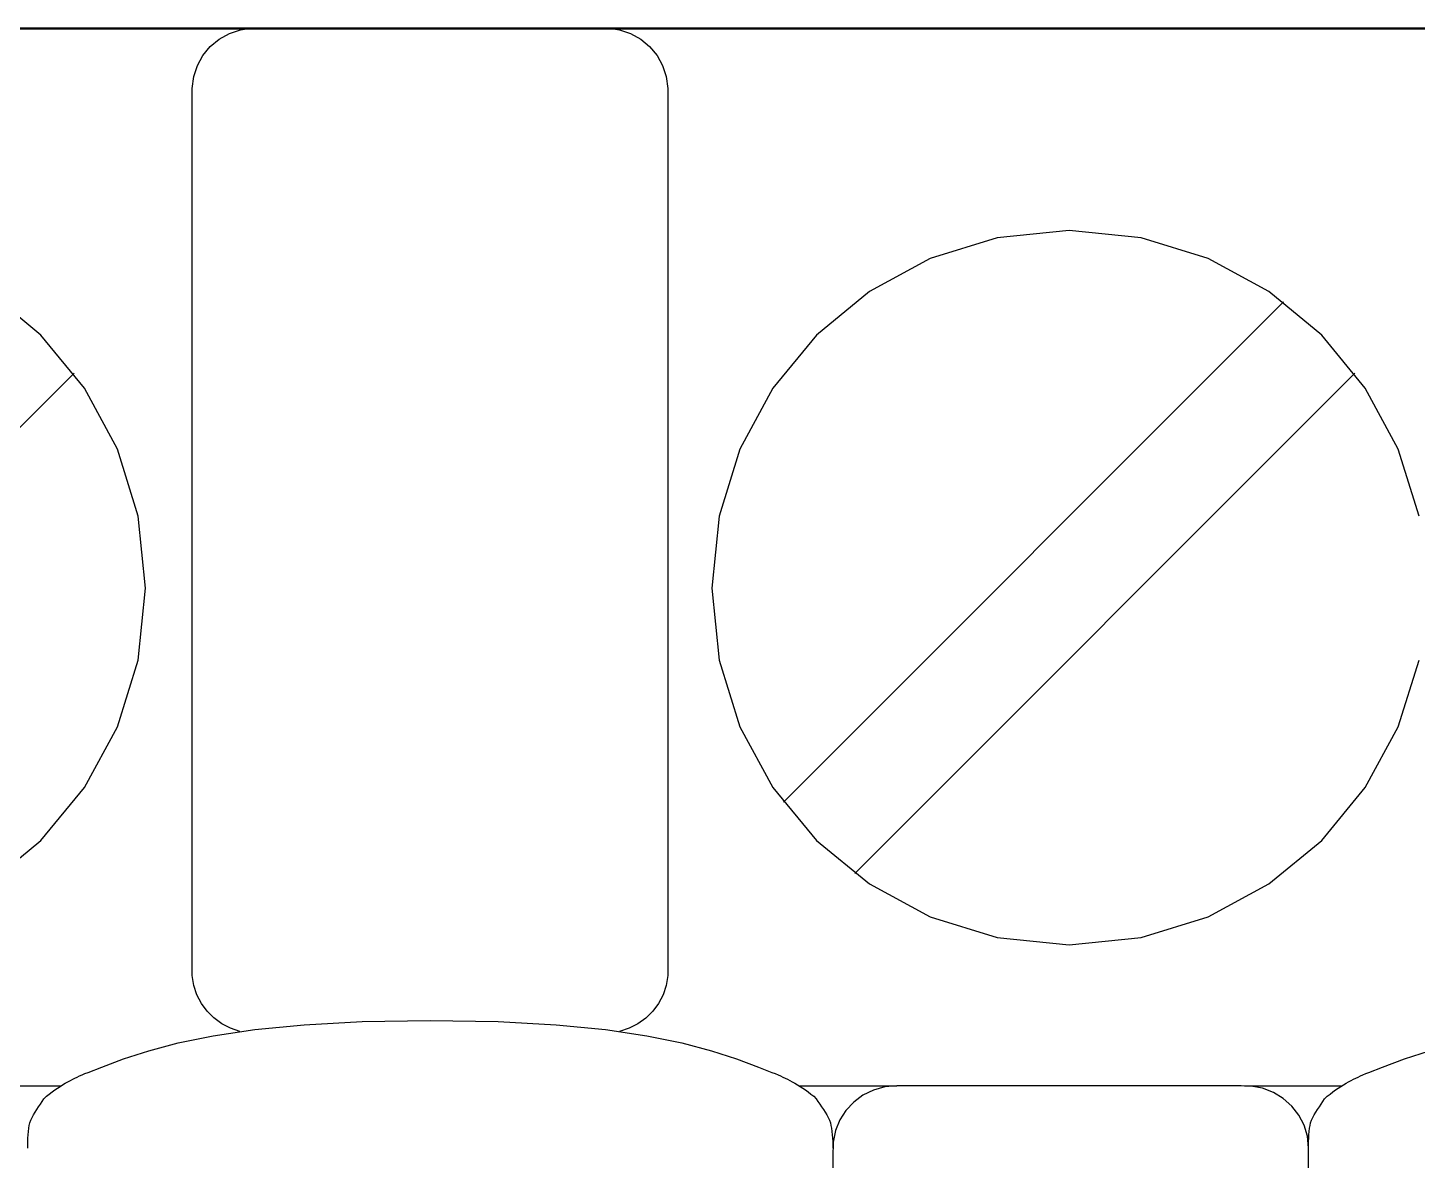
# Model space of a CAD drawing. Extents: x 1 to 47.7, y 0.2 to 35.
# Drawn here: x 35.483 to 36.133, y 9.655 to 10.185 of the extents above; entities that cross this region are included whole.
import ezdxf

# ---------------------------------------------------------------- set-up
doc = ezdxf.new("R2010")
doc.units = 0
doc.header["$MEASUREMENT"] = 0
for name, color, linetype in [('7_1__EMPTY_IO_BOARD_POSITI', 7, 'CONTINUOUS'), ('7_2___8__INDEPENDENT_INPUT', 7, 'CONTINUOUS'), ('7_3___8__OPTOISO_INDEPENDE', 7, 'CONTINUOUS'), ('7_4___24__OPTOISO_INDEPEND', 7, 'CONTINUOUS'), ('7_5___8__INDEPENDENT_INPUT', 7, 'CONTINUOUS'), ('7_6____8__INDEPENDENT_INPU', 7, 'CONTINUOUS'), ('7_7____8__OPTOISO_INDEPEND', 7, 'CONTINUOUS'), ('7_8____8__OPTOISO_INDEPEND', 7, 'CONTINUOUS')]:
    doc.layers.add(name, color=color, linetype=linetype)

msp = doc.modelspace()

# ---------------------------------------------------------------- linework, layer by layer
at = {"layer": '7_1__EMPTY_IO_BOARD_POSITI'}
msp.add_lwpolyline([(34.52898, 10.18502), (34.93662, 10.18502), (35.13685, 10.18502), (35.33304, 10.18502), (35.52398, 10.18502), (35.70844, 10.18502), (35.79786, 10.18502), (35.88519, 10.18502), (35.97029, 10.18502), (36.05301, 10.18502), (36.13318, 10.18502), (36.21066, 10.18502)], dxfattribs=at)
at = {"layer": '7_2___8__INDEPENDENT_INPUT'}
for points in [[(36.19584, 10.18526), (36.08472, 10.18526), (35.96826, 10.18526), (35.8469, 10.18526), (35.72109, 10.18526), (35.59127, 10.18526), (35.45788, 10.18526), (35.32138, 10.18526), (35.1822, 10.18526), (35.0408, 10.18526), (34.7531, 10.18526), (34.46184, 10.18526)], [(35.58194, 9.71544), (35.57751, 9.71694), (35.57342, 9.71906), (35.56973, 9.72174), (35.56652, 9.72494), (35.56384, 9.72858), (35.56175, 9.73261), (35.56032, 9.73698), (35.5596, 9.74161), (35.55953, 9.7491), (35.55953, 9.78134), (35.55953, 9.83543), (35.55953, 9.9031), (35.55953, 9.97609), (35.55953, 10.04612), (35.55953, 10.10493), (35.55953, 10.14426), (35.55954, 10.15701), (35.56024, 10.16257), (35.56196, 10.16776), (35.5646, 10.17247), (35.56804, 10.1766), (35.57219, 10.18006), (35.57695, 10.18275), (35.5822, 10.18455), (35.58786, 10.18539), (35.59284, 10.18543), (35.607, 10.18543), (35.62932, 10.18543), (35.65653, 10.18543), (35.68538, 10.18543), (35.71259, 10.18543), (35.73491, 10.18543), (35.74907, 10.18543), (35.75406, 10.18539), (35.75971, 10.18455), (35.76496, 10.18275), (35.76971, 10.18006), (35.77386, 10.1766), (35.77731, 10.17247), (35.77994, 10.16776), (35.78166, 10.16257), (35.78236, 10.15701), (35.78237, 10.14426), (35.78237, 10.10493), (35.78237, 10.04612), (35.78237, 9.97609), (35.78237, 9.9031), (35.78237, 9.83543), (35.78237, 9.78134), (35.78237, 9.7491), (35.7823, 9.7416), (35.78157, 9.73694), (35.78012, 9.73256), (35.77801, 9.72852), (35.7753, 9.72487), (35.77205, 9.72168), (35.76833, 9.71901), (35.7642, 9.71691), (35.75972, 9.71544)], [(36.13429, 9.95677), (36.12454, 9.98818), (36.10912, 10.01662), (36.08869, 10.04142), (36.06393, 10.06188), (36.03552, 10.07734), (36.00413, 10.08711), (35.97043, 10.09052), (35.93668, 10.08711), (35.90525, 10.07734), (35.8768, 10.06188), (35.85203, 10.04142), (35.83159, 10.01662), (35.81616, 9.98818), (35.8064, 9.95677), (35.803, 9.92306), (35.8064, 9.88938), (35.81616, 9.85801), (35.83159, 9.82963), (35.85203, 9.80491), (35.8768, 9.78451), (35.90525, 9.76911), (35.93668, 9.75938), (35.97043, 9.75599), (36.00413, 9.75938), (36.03552, 9.76911), (36.06393, 9.78451), (36.08869, 9.80491), (36.10912, 9.82963), (36.12454, 9.85801), (36.13429, 9.88938)], [(35.46393, 9.78451), (35.48869, 9.80491), (35.50911, 9.82963), (35.52454, 9.85801), (35.53429, 9.88938), (35.53769, 9.92306), (35.53429, 9.95677), (35.52454, 9.98818), (35.50911, 10.01662), (35.48869, 10.04142), (35.46393, 10.06188)], [(35.83659, 9.82283), (36.07085, 10.0571)], [(35.27, 9.78941), (35.50427, 10.02368)], [(35.87001, 9.78941), (36.10427, 10.02368)], [(35.48253, 9.66077), (35.48253, 9.66227), (35.48256, 9.66384), (35.4826, 9.66544), (35.48269, 9.66704), (35.48281, 9.6686), (35.48298, 9.67009), (35.4832, 9.67146), (35.4835, 9.67268), (35.48392, 9.67383), (35.48451, 9.67507), (35.4852, 9.67633), (35.48596, 9.67759), (35.48677, 9.67886), (35.4876, 9.68013), (35.48844, 9.6814), (35.48927, 9.68266), (35.49007, 9.68391), (35.49129, 9.68506), (35.4926, 9.68613), (35.49388, 9.68712), (35.49514, 9.68805), (35.49639, 9.68892), (35.49762, 9.68973), (35.49885, 9.69048), (35.50008, 9.69119), (35.50132, 9.69186), (35.50248, 9.69247), (35.50358, 9.69303), (35.50463, 9.69356), (35.5057, 9.69407), (35.50681, 9.69458), (35.508, 9.69511), (35.50933, 9.69567), (35.51083, 9.69629), (35.51715, 9.69877), (35.52743, 9.70258), (35.53922, 9.7064), (35.55304, 9.71006), (35.56941, 9.71342), (35.58887, 9.7163), (35.61194, 9.71856), (35.63914, 9.72004), (35.67101, 9.72056), (35.70286, 9.72004), (35.73006, 9.71856), (35.75313, 9.7163), (35.77259, 9.71342), (35.78896, 9.71006), (35.80278, 9.7064), (35.81457, 9.70258), (35.82485, 9.69877), (35.83117, 9.69629), (35.83266, 9.69567), (35.83399, 9.69511), (35.83519, 9.69458), (35.8363, 9.69407), (35.83736, 9.69356), (35.83842, 9.69303), (35.83951, 9.69247), (35.84068, 9.69186), (35.84192, 9.69119), (35.84315, 9.69048), (35.84438, 9.68973), (35.84561, 9.68892), (35.84685, 9.68805), (35.84811, 9.68712), (35.84939, 9.68613), (35.8507, 9.68506), (35.85193, 9.68391), (35.85272, 9.68266), (35.85355, 9.6814), (35.85439, 9.68013), (35.85523, 9.67886), (35.85604, 9.67759), (35.8568, 9.67633), (35.85748, 9.67507), (35.85808, 9.67383), (35.8585, 9.67268), (35.85881, 9.67146), (35.85907, 9.67009), (35.85927, 9.6686), (35.85943, 9.66704), (35.85955, 9.66544), (35.85963, 9.66384), (35.85967, 9.66227), (35.85968, 9.66077)], [(36.08253, 9.66077), (36.08254, 9.66227), (36.08256, 9.66384), (36.08261, 9.66544), (36.08269, 9.66704), (36.08281, 9.6686), (36.08298, 9.67009), (36.08321, 9.67146), (36.0835, 9.67268), (36.08392, 9.67383), (36.08452, 9.67507), (36.0852, 9.67633), (36.08596, 9.67759), (36.08677, 9.67886), (36.0876, 9.68013), (36.08845, 9.6814), (36.08928, 9.68266), (36.09007, 9.68391), (36.0913, 9.68506), (36.09261, 9.68613), (36.09389, 9.68712), (36.09515, 9.68805), (36.09639, 9.68892), (36.09762, 9.68973), (36.09885, 9.69048), (36.10008, 9.69119), (36.10132, 9.69186), (36.10249, 9.69247), (36.10358, 9.69303), (36.10464, 9.69356), (36.1057, 9.69407), (36.10681, 9.69458), (36.10801, 9.69511), (36.10933, 9.69567), (36.11083, 9.69629), (36.11715, 9.69877), (36.12743, 9.70258), (36.13922, 9.7064)], [(35.45254, 9.69002), (35.49809, 9.69002)], [(35.84414, 9.69002), (35.88969, 9.69002)], [(36.08253, 9.64507), (36.08253, 9.66077), (36.08199, 9.66634), (36.08043, 9.67154), (36.07796, 9.6763), (36.07468, 9.6805), (36.07069, 9.68406), (36.06608, 9.68688), (36.06096, 9.68885), (36.05543, 9.68988), (36.05092, 9.69002), (36.03912, 9.69002), (36.01856, 9.69002), (35.99244, 9.69002), (35.96394, 9.69002), (35.93623, 9.69002), (35.91249, 9.69002), (35.89592, 9.69002), (35.88969, 9.69002), (35.88399, 9.68949), (35.87865, 9.68798), (35.87377, 9.68557), (35.86945, 9.68237), (35.8658, 9.67848), (35.86291, 9.67398), (35.86088, 9.66899), (35.85982, 9.66359), (35.85968, 9.65668), (35.85968, 9.62695)], [(36.05254, 9.69002), (36.09809, 9.69002)]]:
    msp.add_lwpolyline(points, dxfattribs=at)
at = {"layer": '7_3___8__OPTOISO_INDEPENDE'}
for points in [[(36.19584, 10.18526), (36.08472, 10.18526), (35.96826, 10.18526), (35.8469, 10.18526), (35.72109, 10.18526), (35.59127, 10.18526), (35.45788, 10.18526), (35.32138, 10.18526), (35.1822, 10.18526), (35.0408, 10.18526), (34.7531, 10.18526), (34.46184, 10.18526)], [(35.58194, 9.71544), (35.57751, 9.71694), (35.57342, 9.71906), (35.56973, 9.72174), (35.56652, 9.72494), (35.56384, 9.72858), (35.56175, 9.73261), (35.56032, 9.73698), (35.5596, 9.74161), (35.55953, 9.7491), (35.55953, 9.78134), (35.55953, 9.83543), (35.55953, 9.9031), (35.55953, 9.97609), (35.55953, 10.04612), (35.55953, 10.10493), (35.55953, 10.14426), (35.55954, 10.15701), (35.56024, 10.16257), (35.56196, 10.16776), (35.5646, 10.17247), (35.56804, 10.1766), (35.57219, 10.18006), (35.57695, 10.18275), (35.5822, 10.18455), (35.58786, 10.18539), (35.59284, 10.18543), (35.607, 10.18543), (35.62932, 10.18543), (35.65653, 10.18543), (35.68538, 10.18543), (35.71259, 10.18543), (35.73491, 10.18543), (35.74907, 10.18543), (35.75406, 10.18539), (35.75971, 10.18455), (35.76496, 10.18275), (35.76971, 10.18006), (35.77386, 10.1766), (35.77731, 10.17247), (35.77994, 10.16776), (35.78166, 10.16257), (35.78236, 10.15701), (35.78237, 10.14426), (35.78237, 10.10493), (35.78237, 10.04612), (35.78237, 9.97609), (35.78237, 9.9031), (35.78237, 9.83543), (35.78237, 9.78134), (35.78237, 9.7491), (35.7823, 9.7416), (35.78157, 9.73694), (35.78012, 9.73256), (35.77801, 9.72852), (35.7753, 9.72487), (35.77205, 9.72168), (35.76833, 9.71901), (35.7642, 9.71691), (35.75972, 9.71544)], [(36.13429, 9.95677), (36.12454, 9.98818), (36.10912, 10.01662), (36.08869, 10.04142), (36.06393, 10.06188), (36.03552, 10.07734), (36.00413, 10.08711), (35.97043, 10.09052), (35.93668, 10.08711), (35.90525, 10.07734), (35.8768, 10.06188), (35.85203, 10.04142), (35.83159, 10.01662), (35.81616, 9.98818), (35.8064, 9.95677), (35.803, 9.92306), (35.8064, 9.88938), (35.81616, 9.85801), (35.83159, 9.82963), (35.85203, 9.80491), (35.8768, 9.78451), (35.90525, 9.76911), (35.93668, 9.75938), (35.97043, 9.75599), (36.00413, 9.75938), (36.03552, 9.76911), (36.06393, 9.78451), (36.08869, 9.80491), (36.10912, 9.82963), (36.12454, 9.85801), (36.13429, 9.88938)], [(35.46393, 9.78451), (35.48869, 9.80491), (35.50911, 9.82963), (35.52454, 9.85801), (35.53429, 9.88938), (35.53769, 9.92306), (35.53429, 9.95677), (35.52454, 9.98818), (35.50911, 10.01662), (35.48869, 10.04142), (35.46393, 10.06188)], [(35.83659, 9.82283), (36.07085, 10.0571)], [(35.27, 9.78941), (35.50427, 10.02368)], [(35.87001, 9.78941), (36.10427, 10.02368)], [(35.48253, 9.66077), (35.48253, 9.66227), (35.48256, 9.66384), (35.4826, 9.66544), (35.48269, 9.66704), (35.48281, 9.6686), (35.48298, 9.67009), (35.4832, 9.67146), (35.4835, 9.67268), (35.48392, 9.67383), (35.48451, 9.67507), (35.4852, 9.67633), (35.48596, 9.67759), (35.48677, 9.67886), (35.4876, 9.68013), (35.48844, 9.6814), (35.48927, 9.68266), (35.49007, 9.68391), (35.49129, 9.68506), (35.4926, 9.68613), (35.49388, 9.68712), (35.49514, 9.68805), (35.49639, 9.68892), (35.49762, 9.68973), (35.49885, 9.69048), (35.50008, 9.69119), (35.50132, 9.69186), (35.50248, 9.69247), (35.50358, 9.69303), (35.50463, 9.69356), (35.5057, 9.69407), (35.50681, 9.69458), (35.508, 9.69511), (35.50933, 9.69567), (35.51083, 9.69629), (35.51715, 9.69877), (35.52743, 9.70258), (35.53922, 9.7064), (35.55304, 9.71006), (35.56941, 9.71342), (35.58887, 9.7163), (35.61194, 9.71856), (35.63914, 9.72004), (35.67101, 9.72056), (35.70286, 9.72004), (35.73006, 9.71856), (35.75313, 9.7163), (35.77259, 9.71342), (35.78896, 9.71006), (35.80278, 9.7064), (35.81457, 9.70258), (35.82485, 9.69877), (35.83117, 9.69629), (35.83266, 9.69567), (35.83399, 9.69511), (35.83519, 9.69458), (35.8363, 9.69407), (35.83736, 9.69356), (35.83842, 9.69303), (35.83951, 9.69247), (35.84068, 9.69186), (35.84192, 9.69119), (35.84315, 9.69048), (35.84438, 9.68973), (35.84561, 9.68892), (35.84685, 9.68805), (35.84811, 9.68712), (35.84939, 9.68613), (35.8507, 9.68506), (35.85193, 9.68391), (35.85272, 9.68266), (35.85355, 9.6814), (35.85439, 9.68013), (35.85523, 9.67886), (35.85604, 9.67759), (35.8568, 9.67633), (35.85748, 9.67507), (35.85808, 9.67383), (35.8585, 9.67268), (35.85881, 9.67146), (35.85907, 9.67009), (35.85927, 9.6686), (35.85943, 9.66704), (35.85955, 9.66544), (35.85963, 9.66384), (35.85967, 9.66227), (35.85968, 9.66077)], [(36.08253, 9.66077), (36.08254, 9.66227), (36.08256, 9.66384), (36.08261, 9.66544), (36.08269, 9.66704), (36.08281, 9.6686), (36.08298, 9.67009), (36.08321, 9.67146), (36.0835, 9.67268), (36.08392, 9.67383), (36.08452, 9.67507), (36.0852, 9.67633), (36.08596, 9.67759), (36.08677, 9.67886), (36.0876, 9.68013), (36.08845, 9.6814), (36.08928, 9.68266), (36.09007, 9.68391), (36.0913, 9.68506), (36.09261, 9.68613), (36.09389, 9.68712), (36.09515, 9.68805), (36.09639, 9.68892), (36.09762, 9.68973), (36.09885, 9.69048), (36.10008, 9.69119), (36.10132, 9.69186), (36.10249, 9.69247), (36.10358, 9.69303), (36.10464, 9.69356), (36.1057, 9.69407), (36.10681, 9.69458), (36.10801, 9.69511), (36.10933, 9.69567), (36.11083, 9.69629), (36.11715, 9.69877), (36.12743, 9.70258), (36.13922, 9.7064)], [(35.45254, 9.69002), (35.49809, 9.69002)], [(35.84414, 9.69002), (35.88969, 9.69002)], [(36.08253, 9.64507), (36.08253, 9.66077), (36.08199, 9.66634), (36.08043, 9.67154), (36.07796, 9.6763), (36.07468, 9.6805), (36.07069, 9.68406), (36.06608, 9.68688), (36.06096, 9.68885), (36.05543, 9.68988), (36.05092, 9.69002), (36.03912, 9.69002), (36.01856, 9.69002), (35.99244, 9.69002), (35.96394, 9.69002), (35.93623, 9.69002), (35.91249, 9.69002), (35.89592, 9.69002), (35.88969, 9.69002), (35.88399, 9.68949), (35.87865, 9.68798), (35.87377, 9.68557), (35.86945, 9.68237), (35.8658, 9.67848), (35.86291, 9.67398), (35.86088, 9.66899), (35.85982, 9.66359), (35.85968, 9.65668), (35.85968, 9.62695)], [(36.05254, 9.69002), (36.09809, 9.69002)]]:
    msp.add_lwpolyline(points, dxfattribs=at)
at = {"layer": '7_4___24__OPTOISO_INDEPEND'}
for points in [[(36.19584, 10.18526), (36.08472, 10.18526), (35.96826, 10.18526), (35.8469, 10.18526), (35.72109, 10.18526), (35.59127, 10.18526), (35.45788, 10.18526), (35.32138, 10.18526), (35.1822, 10.18526), (35.0408, 10.18526), (34.7531, 10.18526), (34.46184, 10.18526)], [(35.58194, 9.71544), (35.57751, 9.71694), (35.57342, 9.71906), (35.56973, 9.72174), (35.56652, 9.72494), (35.56384, 9.72858), (35.56175, 9.73261), (35.56032, 9.73698), (35.5596, 9.74161), (35.55953, 9.7491), (35.55953, 9.78134), (35.55953, 9.83543), (35.55953, 9.9031), (35.55953, 9.97609), (35.55953, 10.04612), (35.55953, 10.10493), (35.55953, 10.14426), (35.55954, 10.15701), (35.56024, 10.16257), (35.56196, 10.16776), (35.5646, 10.17247), (35.56804, 10.1766), (35.57219, 10.18006), (35.57695, 10.18275), (35.5822, 10.18455), (35.58786, 10.18539), (35.59284, 10.18543), (35.607, 10.18543), (35.62932, 10.18543), (35.65653, 10.18543), (35.68538, 10.18543), (35.71259, 10.18543), (35.73491, 10.18543), (35.74907, 10.18543), (35.75406, 10.18539), (35.75971, 10.18455), (35.76496, 10.18275), (35.76971, 10.18006), (35.77386, 10.1766), (35.77731, 10.17247), (35.77994, 10.16776), (35.78166, 10.16257), (35.78236, 10.15701), (35.78237, 10.14426), (35.78237, 10.10493), (35.78237, 10.04612), (35.78237, 9.97609), (35.78237, 9.9031), (35.78237, 9.83543), (35.78237, 9.78134), (35.78237, 9.7491), (35.7823, 9.7416), (35.78157, 9.73694), (35.78012, 9.73256), (35.77801, 9.72852), (35.7753, 9.72487), (35.77205, 9.72168), (35.76833, 9.71901), (35.7642, 9.71691), (35.75972, 9.71544)], [(36.13429, 9.95677), (36.12454, 9.98818), (36.10912, 10.01662), (36.08869, 10.04142), (36.06393, 10.06188), (36.03552, 10.07734), (36.00413, 10.08711), (35.97043, 10.09052), (35.93668, 10.08711), (35.90525, 10.07734), (35.8768, 10.06188), (35.85203, 10.04142), (35.83159, 10.01662), (35.81616, 9.98818), (35.8064, 9.95677), (35.803, 9.92306), (35.8064, 9.88938), (35.81616, 9.85801), (35.83159, 9.82963), (35.85203, 9.80491), (35.8768, 9.78451), (35.90525, 9.76911), (35.93668, 9.75938), (35.97043, 9.75599), (36.00413, 9.75938), (36.03552, 9.76911), (36.06393, 9.78451), (36.08869, 9.80491), (36.10912, 9.82963), (36.12454, 9.85801), (36.13429, 9.88938)], [(35.46393, 9.78451), (35.48869, 9.80491), (35.50911, 9.82963), (35.52454, 9.85801), (35.53429, 9.88938), (35.53769, 9.92306), (35.53429, 9.95677), (35.52454, 9.98818), (35.50911, 10.01662), (35.48869, 10.04142), (35.46393, 10.06188)], [(35.83659, 9.82283), (36.07085, 10.0571)], [(35.27, 9.78941), (35.50427, 10.02368)], [(35.87001, 9.78941), (36.10427, 10.02368)], [(35.48253, 9.66077), (35.48253, 9.66227), (35.48256, 9.66384), (35.4826, 9.66544), (35.48269, 9.66704), (35.48281, 9.6686), (35.48298, 9.67009), (35.4832, 9.67146), (35.4835, 9.67268), (35.48392, 9.67383), (35.48451, 9.67507), (35.4852, 9.67633), (35.48596, 9.67759), (35.48677, 9.67886), (35.4876, 9.68013), (35.48844, 9.6814), (35.48927, 9.68266), (35.49007, 9.68391), (35.49129, 9.68506), (35.4926, 9.68613), (35.49388, 9.68712), (35.49514, 9.68805), (35.49639, 9.68892), (35.49762, 9.68973), (35.49885, 9.69048), (35.50008, 9.69119), (35.50132, 9.69186), (35.50248, 9.69247), (35.50358, 9.69303), (35.50463, 9.69356), (35.5057, 9.69407), (35.50681, 9.69458), (35.508, 9.69511), (35.50933, 9.69567), (35.51083, 9.69629), (35.51715, 9.69877), (35.52743, 9.70258), (35.53922, 9.7064), (35.55304, 9.71006), (35.56941, 9.71342), (35.58887, 9.7163), (35.61194, 9.71856), (35.63914, 9.72004), (35.67101, 9.72056), (35.70286, 9.72004), (35.73006, 9.71856), (35.75313, 9.7163), (35.77259, 9.71342), (35.78896, 9.71006), (35.80278, 9.7064), (35.81457, 9.70258), (35.82485, 9.69877), (35.83117, 9.69629), (35.83266, 9.69567), (35.83399, 9.69511), (35.83519, 9.69458), (35.8363, 9.69407), (35.83736, 9.69356), (35.83842, 9.69303), (35.83951, 9.69247), (35.84068, 9.69186), (35.84192, 9.69119), (35.84315, 9.69048), (35.84438, 9.68973), (35.84561, 9.68892), (35.84685, 9.68805), (35.84811, 9.68712), (35.84939, 9.68613), (35.8507, 9.68506), (35.85193, 9.68391), (35.85272, 9.68266), (35.85355, 9.6814), (35.85439, 9.68013), (35.85523, 9.67886), (35.85604, 9.67759), (35.8568, 9.67633), (35.85748, 9.67507), (35.85808, 9.67383), (35.8585, 9.67268), (35.85881, 9.67146), (35.85907, 9.67009), (35.85927, 9.6686), (35.85943, 9.66704), (35.85955, 9.66544), (35.85963, 9.66384), (35.85967, 9.66227), (35.85968, 9.66077)], [(36.08253, 9.66077), (36.08254, 9.66227), (36.08256, 9.66384), (36.08261, 9.66544), (36.08269, 9.66704), (36.08281, 9.6686), (36.08298, 9.67009), (36.08321, 9.67146), (36.0835, 9.67268), (36.08392, 9.67383), (36.08452, 9.67507), (36.0852, 9.67633), (36.08596, 9.67759), (36.08677, 9.67886), (36.0876, 9.68013), (36.08845, 9.6814), (36.08928, 9.68266), (36.09007, 9.68391), (36.0913, 9.68506), (36.09261, 9.68613), (36.09389, 9.68712), (36.09515, 9.68805), (36.09639, 9.68892), (36.09762, 9.68973), (36.09885, 9.69048), (36.10008, 9.69119), (36.10132, 9.69186), (36.10249, 9.69247), (36.10358, 9.69303), (36.10464, 9.69356), (36.1057, 9.69407), (36.10681, 9.69458), (36.10801, 9.69511), (36.10933, 9.69567), (36.11083, 9.69629), (36.11715, 9.69877), (36.12743, 9.70258), (36.13922, 9.7064)], [(35.45254, 9.69002), (35.49809, 9.69002)], [(35.84414, 9.69002), (35.88969, 9.69002)], [(36.08253, 9.64507), (36.08253, 9.66077), (36.08199, 9.66634), (36.08043, 9.67154), (36.07796, 9.6763), (36.07468, 9.6805), (36.07069, 9.68406), (36.06608, 9.68688), (36.06096, 9.68885), (36.05543, 9.68988), (36.05092, 9.69002), (36.03912, 9.69002), (36.01856, 9.69002), (35.99244, 9.69002), (35.96394, 9.69002), (35.93623, 9.69002), (35.91249, 9.69002), (35.89592, 9.69002), (35.88969, 9.69002), (35.88399, 9.68949), (35.87865, 9.68798), (35.87377, 9.68557), (35.86945, 9.68237), (35.8658, 9.67848), (35.86291, 9.67398), (35.86088, 9.66899), (35.85982, 9.66359), (35.85968, 9.65668), (35.85968, 9.62695)], [(36.05254, 9.69002), (36.09809, 9.69002)]]:
    msp.add_lwpolyline(points, dxfattribs=at)
at = {"layer": '7_5___8__INDEPENDENT_INPUT'}
for points in [[(36.19584, 10.18526), (36.08472, 10.18526), (35.96826, 10.18526), (35.8469, 10.18526), (35.72109, 10.18526), (35.59127, 10.18526), (35.45788, 10.18526), (35.32138, 10.18526), (35.1822, 10.18526), (35.0408, 10.18526), (34.7531, 10.18526), (34.46184, 10.18526)], [(35.58194, 9.71544), (35.57751, 9.71694), (35.57342, 9.71906), (35.56973, 9.72174), (35.56652, 9.72494), (35.56384, 9.72858), (35.56175, 9.73261), (35.56032, 9.73698), (35.5596, 9.74161), (35.55953, 9.7491), (35.55953, 9.78134), (35.55953, 9.83543), (35.55953, 9.9031), (35.55953, 9.97609), (35.55953, 10.04612), (35.55953, 10.10493), (35.55953, 10.14426), (35.55954, 10.15701), (35.56024, 10.16257), (35.56196, 10.16776), (35.5646, 10.17247), (35.56804, 10.1766), (35.57219, 10.18006), (35.57695, 10.18275), (35.5822, 10.18455), (35.58786, 10.18539), (35.59284, 10.18543), (35.607, 10.18543), (35.62932, 10.18543), (35.65653, 10.18543), (35.68538, 10.18543), (35.71259, 10.18543), (35.73491, 10.18543), (35.74907, 10.18543), (35.75406, 10.18539), (35.75971, 10.18455), (35.76496, 10.18275), (35.76971, 10.18006), (35.77386, 10.1766), (35.77731, 10.17247), (35.77994, 10.16776), (35.78166, 10.16257), (35.78236, 10.15701), (35.78237, 10.14426), (35.78237, 10.10493), (35.78237, 10.04612), (35.78237, 9.97609), (35.78237, 9.9031), (35.78237, 9.83543), (35.78237, 9.78134), (35.78237, 9.7491), (35.7823, 9.7416), (35.78157, 9.73694), (35.78012, 9.73256), (35.77801, 9.72852), (35.7753, 9.72487), (35.77205, 9.72168), (35.76833, 9.71901), (35.7642, 9.71691), (35.75972, 9.71544)], [(36.13429, 9.95677), (36.12454, 9.98818), (36.10912, 10.01662), (36.08869, 10.04142), (36.06393, 10.06188), (36.03552, 10.07734), (36.00413, 10.08711), (35.97043, 10.09052), (35.93668, 10.08711), (35.90525, 10.07734), (35.8768, 10.06188), (35.85203, 10.04142), (35.83159, 10.01662), (35.81616, 9.98818), (35.8064, 9.95677), (35.803, 9.92306), (35.8064, 9.88938), (35.81616, 9.85801), (35.83159, 9.82963), (35.85203, 9.80491), (35.8768, 9.78451), (35.90525, 9.76911), (35.93668, 9.75938), (35.97043, 9.75599), (36.00413, 9.75938), (36.03552, 9.76911), (36.06393, 9.78451), (36.08869, 9.80491), (36.10912, 9.82963), (36.12454, 9.85801), (36.13429, 9.88938)], [(35.46393, 9.78451), (35.48869, 9.80491), (35.50911, 9.82963), (35.52454, 9.85801), (35.53429, 9.88938), (35.53769, 9.92306), (35.53429, 9.95677), (35.52454, 9.98818), (35.50911, 10.01662), (35.48869, 10.04142), (35.46393, 10.06188)], [(35.83659, 9.82283), (36.07085, 10.0571)], [(35.27, 9.78941), (35.50427, 10.02368)], [(35.87001, 9.78941), (36.10427, 10.02368)], [(35.48253, 9.66077), (35.48253, 9.66227), (35.48256, 9.66384), (35.4826, 9.66544), (35.48269, 9.66704), (35.48281, 9.6686), (35.48298, 9.67009), (35.4832, 9.67146), (35.4835, 9.67268), (35.48392, 9.67383), (35.48451, 9.67507), (35.4852, 9.67633), (35.48596, 9.67759), (35.48677, 9.67886), (35.4876, 9.68013), (35.48844, 9.6814), (35.48927, 9.68266), (35.49007, 9.68391), (35.49129, 9.68506), (35.4926, 9.68613), (35.49388, 9.68712), (35.49514, 9.68805), (35.49639, 9.68892), (35.49762, 9.68973), (35.49885, 9.69048), (35.50008, 9.69119), (35.50132, 9.69186), (35.50248, 9.69247), (35.50358, 9.69303), (35.50463, 9.69356), (35.5057, 9.69407), (35.50681, 9.69458), (35.508, 9.69511), (35.50933, 9.69567), (35.51083, 9.69629), (35.51715, 9.69877), (35.52743, 9.70258), (35.53922, 9.7064), (35.55304, 9.71006), (35.56941, 9.71342), (35.58887, 9.7163), (35.61194, 9.71856), (35.63914, 9.72004), (35.67101, 9.72056), (35.70286, 9.72004), (35.73006, 9.71856), (35.75313, 9.7163), (35.77259, 9.71342), (35.78896, 9.71006), (35.80278, 9.7064), (35.81457, 9.70258), (35.82485, 9.69877), (35.83117, 9.69629), (35.83266, 9.69567), (35.83399, 9.69511), (35.83519, 9.69458), (35.8363, 9.69407), (35.83736, 9.69356), (35.83842, 9.69303), (35.83951, 9.69247), (35.84068, 9.69186), (35.84192, 9.69119), (35.84315, 9.69048), (35.84438, 9.68973), (35.84561, 9.68892), (35.84685, 9.68805), (35.84811, 9.68712), (35.84939, 9.68613), (35.8507, 9.68506), (35.85193, 9.68391), (35.85272, 9.68266), (35.85355, 9.6814), (35.85439, 9.68013), (35.85523, 9.67886), (35.85604, 9.67759), (35.8568, 9.67633), (35.85748, 9.67507), (35.85808, 9.67383), (35.8585, 9.67268), (35.85881, 9.67146), (35.85907, 9.67009), (35.85927, 9.6686), (35.85943, 9.66704), (35.85955, 9.66544), (35.85963, 9.66384), (35.85967, 9.66227), (35.85968, 9.66077)], [(36.08253, 9.66077), (36.08254, 9.66227), (36.08256, 9.66384), (36.08261, 9.66544), (36.08269, 9.66704), (36.08281, 9.6686), (36.08298, 9.67009), (36.08321, 9.67146), (36.0835, 9.67268), (36.08392, 9.67383), (36.08452, 9.67507), (36.0852, 9.67633), (36.08596, 9.67759), (36.08677, 9.67886), (36.0876, 9.68013), (36.08845, 9.6814), (36.08928, 9.68266), (36.09007, 9.68391), (36.0913, 9.68506), (36.09261, 9.68613), (36.09389, 9.68712), (36.09515, 9.68805), (36.09639, 9.68892), (36.09762, 9.68973), (36.09885, 9.69048), (36.10008, 9.69119), (36.10132, 9.69186), (36.10249, 9.69247), (36.10358, 9.69303), (36.10464, 9.69356), (36.1057, 9.69407), (36.10681, 9.69458), (36.10801, 9.69511), (36.10933, 9.69567), (36.11083, 9.69629), (36.11715, 9.69877), (36.12743, 9.70258), (36.13922, 9.7064)], [(35.45254, 9.69002), (35.49809, 9.69002)], [(35.84414, 9.69002), (35.88969, 9.69002)], [(36.08253, 9.64507), (36.08253, 9.66077), (36.08199, 9.66634), (36.08043, 9.67154), (36.07796, 9.6763), (36.07468, 9.6805), (36.07069, 9.68406), (36.06608, 9.68688), (36.06096, 9.68885), (36.05543, 9.68988), (36.05092, 9.69002), (36.03912, 9.69002), (36.01856, 9.69002), (35.99244, 9.69002), (35.96394, 9.69002), (35.93623, 9.69002), (35.91249, 9.69002), (35.89592, 9.69002), (35.88969, 9.69002), (35.88399, 9.68949), (35.87865, 9.68798), (35.87377, 9.68557), (35.86945, 9.68237), (35.8658, 9.67848), (35.86291, 9.67398), (35.86088, 9.66899), (35.85982, 9.66359), (35.85968, 9.65668), (35.85968, 9.62695)], [(36.05254, 9.69002), (36.09809, 9.69002)]]:
    msp.add_lwpolyline(points, dxfattribs=at)
at = {"layer": '7_6____8__INDEPENDENT_INPU'}
for points in [[(36.19584, 10.18526), (36.08472, 10.18526), (35.96826, 10.18526), (35.8469, 10.18526), (35.72109, 10.18526), (35.59127, 10.18526), (35.45788, 10.18526), (35.32138, 10.18526), (35.1822, 10.18526), (35.0408, 10.18526), (34.7531, 10.18526), (34.46184, 10.18526)], [(35.58194, 9.71544), (35.57751, 9.71694), (35.57342, 9.71906), (35.56973, 9.72174), (35.56652, 9.72494), (35.56384, 9.72858), (35.56175, 9.73261), (35.56032, 9.73698), (35.5596, 9.74161), (35.55953, 9.7491), (35.55953, 9.78134), (35.55953, 9.83543), (35.55953, 9.9031), (35.55953, 9.97609), (35.55953, 10.04612), (35.55953, 10.10493), (35.55953, 10.14426), (35.55954, 10.15701), (35.56024, 10.16257), (35.56196, 10.16776), (35.5646, 10.17247), (35.56804, 10.1766), (35.57219, 10.18006), (35.57695, 10.18275), (35.5822, 10.18455), (35.58786, 10.18539), (35.59284, 10.18543), (35.607, 10.18543), (35.62932, 10.18543), (35.65653, 10.18543), (35.68538, 10.18543), (35.71259, 10.18543), (35.73491, 10.18543), (35.74907, 10.18543), (35.75406, 10.18539), (35.75971, 10.18455), (35.76496, 10.18275), (35.76971, 10.18006), (35.77386, 10.1766), (35.77731, 10.17247), (35.77994, 10.16776), (35.78166, 10.16257), (35.78236, 10.15701), (35.78237, 10.14426), (35.78237, 10.10493), (35.78237, 10.04612), (35.78237, 9.97609), (35.78237, 9.9031), (35.78237, 9.83543), (35.78237, 9.78134), (35.78237, 9.7491), (35.7823, 9.7416), (35.78157, 9.73694), (35.78012, 9.73256), (35.77801, 9.72852), (35.7753, 9.72487), (35.77205, 9.72168), (35.76833, 9.71901), (35.7642, 9.71691), (35.75972, 9.71544)], [(36.13429, 9.95677), (36.12454, 9.98818), (36.10912, 10.01662), (36.08869, 10.04142), (36.06393, 10.06188), (36.03552, 10.07734), (36.00413, 10.08711), (35.97043, 10.09052), (35.93668, 10.08711), (35.90525, 10.07734), (35.8768, 10.06188), (35.85203, 10.04142), (35.83159, 10.01662), (35.81616, 9.98818), (35.8064, 9.95677), (35.803, 9.92306), (35.8064, 9.88938), (35.81616, 9.85801), (35.83159, 9.82963), (35.85203, 9.80491), (35.8768, 9.78451), (35.90525, 9.76911), (35.93668, 9.75938), (35.97043, 9.75599), (36.00413, 9.75938), (36.03552, 9.76911), (36.06393, 9.78451), (36.08869, 9.80491), (36.10912, 9.82963), (36.12454, 9.85801), (36.13429, 9.88938)], [(35.46393, 9.78451), (35.48869, 9.80491), (35.50911, 9.82963), (35.52454, 9.85801), (35.53429, 9.88938), (35.53769, 9.92306), (35.53429, 9.95677), (35.52454, 9.98818), (35.50911, 10.01662), (35.48869, 10.04142), (35.46393, 10.06188)], [(35.83659, 9.82283), (36.07085, 10.0571)], [(35.27, 9.78941), (35.50427, 10.02368)], [(35.87001, 9.78941), (36.10427, 10.02368)], [(35.48253, 9.66077), (35.48253, 9.66227), (35.48256, 9.66384), (35.4826, 9.66544), (35.48269, 9.66704), (35.48281, 9.6686), (35.48298, 9.67009), (35.4832, 9.67146), (35.4835, 9.67268), (35.48392, 9.67383), (35.48451, 9.67507), (35.4852, 9.67633), (35.48596, 9.67759), (35.48677, 9.67886), (35.4876, 9.68013), (35.48844, 9.6814), (35.48927, 9.68266), (35.49007, 9.68391), (35.49129, 9.68506), (35.4926, 9.68613), (35.49388, 9.68712), (35.49514, 9.68805), (35.49639, 9.68892), (35.49762, 9.68973), (35.49885, 9.69048), (35.50008, 9.69119), (35.50132, 9.69186), (35.50248, 9.69247), (35.50358, 9.69303), (35.50463, 9.69356), (35.5057, 9.69407), (35.50681, 9.69458), (35.508, 9.69511), (35.50933, 9.69567), (35.51083, 9.69629), (35.51715, 9.69877), (35.52743, 9.70258), (35.53922, 9.7064), (35.55304, 9.71006), (35.56941, 9.71342), (35.58887, 9.7163), (35.61194, 9.71856), (35.63914, 9.72004), (35.67101, 9.72056), (35.70286, 9.72004), (35.73006, 9.71856), (35.75313, 9.7163), (35.77259, 9.71342), (35.78896, 9.71006), (35.80278, 9.7064), (35.81457, 9.70258), (35.82485, 9.69877), (35.83117, 9.69629), (35.83266, 9.69567), (35.83399, 9.69511), (35.83519, 9.69458), (35.8363, 9.69407), (35.83736, 9.69356), (35.83842, 9.69303), (35.83951, 9.69247), (35.84068, 9.69186), (35.84192, 9.69119), (35.84315, 9.69048), (35.84438, 9.68973), (35.84561, 9.68892), (35.84685, 9.68805), (35.84811, 9.68712), (35.84939, 9.68613), (35.8507, 9.68506), (35.85193, 9.68391), (35.85272, 9.68266), (35.85355, 9.6814), (35.85439, 9.68013), (35.85523, 9.67886), (35.85604, 9.67759), (35.8568, 9.67633), (35.85748, 9.67507), (35.85808, 9.67383), (35.8585, 9.67268), (35.85881, 9.67146), (35.85907, 9.67009), (35.85927, 9.6686), (35.85943, 9.66704), (35.85955, 9.66544), (35.85963, 9.66384), (35.85967, 9.66227), (35.85968, 9.66077)], [(36.08253, 9.66077), (36.08254, 9.66227), (36.08256, 9.66384), (36.08261, 9.66544), (36.08269, 9.66704), (36.08281, 9.6686), (36.08298, 9.67009), (36.08321, 9.67146), (36.0835, 9.67268), (36.08392, 9.67383), (36.08452, 9.67507), (36.0852, 9.67633), (36.08596, 9.67759), (36.08677, 9.67886), (36.0876, 9.68013), (36.08845, 9.6814), (36.08928, 9.68266), (36.09007, 9.68391), (36.0913, 9.68506), (36.09261, 9.68613), (36.09389, 9.68712), (36.09515, 9.68805), (36.09639, 9.68892), (36.09762, 9.68973), (36.09885, 9.69048), (36.10008, 9.69119), (36.10132, 9.69186), (36.10249, 9.69247), (36.10358, 9.69303), (36.10464, 9.69356), (36.1057, 9.69407), (36.10681, 9.69458), (36.10801, 9.69511), (36.10933, 9.69567), (36.11083, 9.69629), (36.11715, 9.69877), (36.12743, 9.70258), (36.13922, 9.7064)], [(35.45254, 9.69002), (35.49809, 9.69002)], [(35.84414, 9.69002), (35.88969, 9.69002)], [(36.08253, 9.64507), (36.08253, 9.66077), (36.08199, 9.66634), (36.08043, 9.67154), (36.07796, 9.6763), (36.07468, 9.6805), (36.07069, 9.68406), (36.06608, 9.68688), (36.06096, 9.68885), (36.05543, 9.68988), (36.05092, 9.69002), (36.03912, 9.69002), (36.01856, 9.69002), (35.99244, 9.69002), (35.96394, 9.69002), (35.93623, 9.69002), (35.91249, 9.69002), (35.89592, 9.69002), (35.88969, 9.69002), (35.88399, 9.68949), (35.87865, 9.68798), (35.87377, 9.68557), (35.86945, 9.68237), (35.8658, 9.67848), (35.86291, 9.67398), (35.86088, 9.66899), (35.85982, 9.66359), (35.85968, 9.65668), (35.85968, 9.62695)], [(36.05254, 9.69002), (36.09809, 9.69002)]]:
    msp.add_lwpolyline(points, dxfattribs=at)
at = {"layer": '7_7____8__OPTOISO_INDEPEND'}
for points in [[(36.19584, 10.18526), (36.08472, 10.18526), (35.96826, 10.18526), (35.8469, 10.18526), (35.72109, 10.18526), (35.59127, 10.18526), (35.45788, 10.18526), (35.32138, 10.18526), (35.1822, 10.18526), (35.0408, 10.18526), (34.7531, 10.18526), (34.46184, 10.18526)], [(35.58194, 9.71544), (35.57751, 9.71694), (35.57342, 9.71906), (35.56973, 9.72174), (35.56652, 9.72494), (35.56384, 9.72858), (35.56175, 9.73261), (35.56032, 9.73698), (35.5596, 9.74161), (35.55953, 9.7491), (35.55953, 9.78134), (35.55953, 9.83543), (35.55953, 9.9031), (35.55953, 9.97609), (35.55953, 10.04612), (35.55953, 10.10493), (35.55953, 10.14426), (35.55954, 10.15701), (35.56024, 10.16257), (35.56196, 10.16776), (35.5646, 10.17247), (35.56804, 10.1766), (35.57219, 10.18006), (35.57695, 10.18275), (35.5822, 10.18455), (35.58786, 10.18539), (35.59284, 10.18543), (35.607, 10.18543), (35.62932, 10.18543), (35.65653, 10.18543), (35.68538, 10.18543), (35.71259, 10.18543), (35.73491, 10.18543), (35.74907, 10.18543), (35.75406, 10.18539), (35.75971, 10.18455), (35.76496, 10.18275), (35.76971, 10.18006), (35.77386, 10.1766), (35.77731, 10.17247), (35.77994, 10.16776), (35.78166, 10.16257), (35.78236, 10.15701), (35.78237, 10.14426), (35.78237, 10.10493), (35.78237, 10.04612), (35.78237, 9.97609), (35.78237, 9.9031), (35.78237, 9.83543), (35.78237, 9.78134), (35.78237, 9.7491), (35.7823, 9.7416), (35.78157, 9.73694), (35.78012, 9.73256), (35.77801, 9.72852), (35.7753, 9.72487), (35.77205, 9.72168), (35.76833, 9.71901), (35.7642, 9.71691), (35.75972, 9.71544)], [(36.13429, 9.95677), (36.12454, 9.98818), (36.10912, 10.01662), (36.08869, 10.04142), (36.06393, 10.06188), (36.03552, 10.07734), (36.00413, 10.08711), (35.97043, 10.09052), (35.93668, 10.08711), (35.90525, 10.07734), (35.8768, 10.06188), (35.85203, 10.04142), (35.83159, 10.01662), (35.81616, 9.98818), (35.8064, 9.95677), (35.803, 9.92306), (35.8064, 9.88938), (35.81616, 9.85801), (35.83159, 9.82963), (35.85203, 9.80491), (35.8768, 9.78451), (35.90525, 9.76911), (35.93668, 9.75938), (35.97043, 9.75599), (36.00413, 9.75938), (36.03552, 9.76911), (36.06393, 9.78451), (36.08869, 9.80491), (36.10912, 9.82963), (36.12454, 9.85801), (36.13429, 9.88938)], [(35.46393, 9.78451), (35.48869, 9.80491), (35.50911, 9.82963), (35.52454, 9.85801), (35.53429, 9.88938), (35.53769, 9.92306), (35.53429, 9.95677), (35.52454, 9.98818), (35.50911, 10.01662), (35.48869, 10.04142), (35.46393, 10.06188)], [(35.83659, 9.82283), (36.07085, 10.0571)], [(35.27, 9.78941), (35.50427, 10.02368)], [(35.87001, 9.78941), (36.10427, 10.02368)], [(35.48253, 9.66077), (35.48253, 9.66227), (35.48256, 9.66384), (35.4826, 9.66544), (35.48269, 9.66704), (35.48281, 9.6686), (35.48298, 9.67009), (35.4832, 9.67146), (35.4835, 9.67268), (35.48392, 9.67383), (35.48451, 9.67507), (35.4852, 9.67633), (35.48596, 9.67759), (35.48677, 9.67886), (35.4876, 9.68013), (35.48844, 9.6814), (35.48927, 9.68266), (35.49007, 9.68391), (35.49129, 9.68506), (35.4926, 9.68613), (35.49388, 9.68712), (35.49514, 9.68805), (35.49639, 9.68892), (35.49762, 9.68973), (35.49885, 9.69048), (35.50008, 9.69119), (35.50132, 9.69186), (35.50248, 9.69247), (35.50358, 9.69303), (35.50463, 9.69356), (35.5057, 9.69407), (35.50681, 9.69458), (35.508, 9.69511), (35.50933, 9.69567), (35.51083, 9.69629), (35.51715, 9.69877), (35.52743, 9.70258), (35.53922, 9.7064), (35.55304, 9.71006), (35.56941, 9.71342), (35.58887, 9.7163), (35.61194, 9.71856), (35.63914, 9.72004), (35.67101, 9.72056), (35.70286, 9.72004), (35.73006, 9.71856), (35.75313, 9.7163), (35.77259, 9.71342), (35.78896, 9.71006), (35.80278, 9.7064), (35.81457, 9.70258), (35.82485, 9.69877), (35.83117, 9.69629), (35.83266, 9.69567), (35.83399, 9.69511), (35.83519, 9.69458), (35.8363, 9.69407), (35.83736, 9.69356), (35.83842, 9.69303), (35.83951, 9.69247), (35.84068, 9.69186), (35.84192, 9.69119), (35.84315, 9.69048), (35.84438, 9.68973), (35.84561, 9.68892), (35.84685, 9.68805), (35.84811, 9.68712), (35.84939, 9.68613), (35.8507, 9.68506), (35.85193, 9.68391), (35.85272, 9.68266), (35.85355, 9.6814), (35.85439, 9.68013), (35.85523, 9.67886), (35.85604, 9.67759), (35.8568, 9.67633), (35.85748, 9.67507), (35.85808, 9.67383), (35.8585, 9.67268), (35.85881, 9.67146), (35.85907, 9.67009), (35.85927, 9.6686), (35.85943, 9.66704), (35.85955, 9.66544), (35.85963, 9.66384), (35.85967, 9.66227), (35.85968, 9.66077)], [(36.08253, 9.66077), (36.08254, 9.66227), (36.08256, 9.66384), (36.08261, 9.66544), (36.08269, 9.66704), (36.08281, 9.6686), (36.08298, 9.67009), (36.08321, 9.67146), (36.0835, 9.67268), (36.08392, 9.67383), (36.08452, 9.67507), (36.0852, 9.67633), (36.08596, 9.67759), (36.08677, 9.67886), (36.0876, 9.68013), (36.08845, 9.6814), (36.08928, 9.68266), (36.09007, 9.68391), (36.0913, 9.68506), (36.09261, 9.68613), (36.09389, 9.68712), (36.09515, 9.68805), (36.09639, 9.68892), (36.09762, 9.68973), (36.09885, 9.69048), (36.10008, 9.69119), (36.10132, 9.69186), (36.10249, 9.69247), (36.10358, 9.69303), (36.10464, 9.69356), (36.1057, 9.69407), (36.10681, 9.69458), (36.10801, 9.69511), (36.10933, 9.69567), (36.11083, 9.69629), (36.11715, 9.69877), (36.12743, 9.70258), (36.13922, 9.7064)], [(35.45254, 9.69002), (35.49809, 9.69002)], [(35.84414, 9.69002), (35.88969, 9.69002)], [(36.08253, 9.64507), (36.08253, 9.66077), (36.08199, 9.66634), (36.08043, 9.67154), (36.07796, 9.6763), (36.07468, 9.6805), (36.07069, 9.68406), (36.06608, 9.68688), (36.06096, 9.68885), (36.05543, 9.68988), (36.05092, 9.69002), (36.03912, 9.69002), (36.01856, 9.69002), (35.99244, 9.69002), (35.96394, 9.69002), (35.93623, 9.69002), (35.91249, 9.69002), (35.89592, 9.69002), (35.88969, 9.69002), (35.88399, 9.68949), (35.87865, 9.68798), (35.87377, 9.68557), (35.86945, 9.68237), (35.8658, 9.67848), (35.86291, 9.67398), (35.86088, 9.66899), (35.85982, 9.66359), (35.85968, 9.65668), (35.85968, 9.62695)], [(36.05254, 9.69002), (36.09809, 9.69002)]]:
    msp.add_lwpolyline(points, dxfattribs=at)
at = {"layer": '7_8____8__OPTOISO_INDEPEND'}
for points in [[(36.19584, 10.18526), (36.08472, 10.18526), (35.96826, 10.18526), (35.8469, 10.18526), (35.72109, 10.18526), (35.59127, 10.18526), (35.45788, 10.18526), (35.32138, 10.18526), (35.1822, 10.18526), (35.0408, 10.18526), (34.7531, 10.18526), (34.46184, 10.18526)], [(35.58194, 9.71544), (35.57751, 9.71694), (35.57342, 9.71906), (35.56973, 9.72174), (35.56652, 9.72494), (35.56384, 9.72858), (35.56175, 9.73261), (35.56032, 9.73698), (35.5596, 9.74161), (35.55953, 9.7491), (35.55953, 9.78134), (35.55953, 9.83543), (35.55953, 9.9031), (35.55953, 9.97609), (35.55953, 10.04612), (35.55953, 10.10493), (35.55953, 10.14426), (35.55954, 10.15701), (35.56024, 10.16257), (35.56196, 10.16776), (35.5646, 10.17247), (35.56804, 10.1766), (35.57219, 10.18006), (35.57695, 10.18275), (35.5822, 10.18455), (35.58786, 10.18539), (35.59284, 10.18543), (35.607, 10.18543), (35.62932, 10.18543), (35.65653, 10.18543), (35.68538, 10.18543), (35.71259, 10.18543), (35.73491, 10.18543), (35.74907, 10.18543), (35.75406, 10.18539), (35.75971, 10.18455), (35.76496, 10.18275), (35.76971, 10.18006), (35.77386, 10.1766), (35.77731, 10.17247), (35.77994, 10.16776), (35.78166, 10.16257), (35.78236, 10.15701), (35.78237, 10.14426), (35.78237, 10.10493), (35.78237, 10.04612), (35.78237, 9.97609), (35.78237, 9.9031), (35.78237, 9.83543), (35.78237, 9.78134), (35.78237, 9.7491), (35.7823, 9.7416), (35.78157, 9.73694), (35.78012, 9.73256), (35.77801, 9.72852), (35.7753, 9.72487), (35.77205, 9.72168), (35.76833, 9.71901), (35.7642, 9.71691), (35.75972, 9.71544)], [(36.13429, 9.95677), (36.12454, 9.98818), (36.10912, 10.01662), (36.08869, 10.04142), (36.06393, 10.06188), (36.03552, 10.07734), (36.00413, 10.08711), (35.97043, 10.09052), (35.93668, 10.08711), (35.90525, 10.07734), (35.8768, 10.06188), (35.85203, 10.04142), (35.83159, 10.01662), (35.81616, 9.98818), (35.8064, 9.95677), (35.803, 9.92306), (35.8064, 9.88938), (35.81616, 9.85801), (35.83159, 9.82963), (35.85203, 9.80491), (35.8768, 9.78451), (35.90525, 9.76911), (35.93668, 9.75938), (35.97043, 9.75599), (36.00413, 9.75938), (36.03552, 9.76911), (36.06393, 9.78451), (36.08869, 9.80491), (36.10912, 9.82963), (36.12454, 9.85801), (36.13429, 9.88938)], [(35.46393, 9.78451), (35.48869, 9.80491), (35.50911, 9.82963), (35.52454, 9.85801), (35.53429, 9.88938), (35.53769, 9.92306), (35.53429, 9.95677), (35.52454, 9.98818), (35.50911, 10.01662), (35.48869, 10.04142), (35.46393, 10.06188)], [(35.83659, 9.82283), (36.07085, 10.0571)], [(35.27, 9.78941), (35.50427, 10.02368)], [(35.87001, 9.78941), (36.10427, 10.02368)], [(35.48253, 9.66077), (35.48253, 9.66227), (35.48256, 9.66384), (35.4826, 9.66544), (35.48269, 9.66704), (35.48281, 9.6686), (35.48298, 9.67009), (35.4832, 9.67146), (35.4835, 9.67268), (35.48392, 9.67383), (35.48451, 9.67507), (35.4852, 9.67633), (35.48596, 9.67759), (35.48677, 9.67886), (35.4876, 9.68013), (35.48844, 9.6814), (35.48927, 9.68266), (35.49007, 9.68391), (35.49129, 9.68506), (35.4926, 9.68613), (35.49388, 9.68712), (35.49514, 9.68805), (35.49639, 9.68892), (35.49762, 9.68973), (35.49885, 9.69048), (35.50008, 9.69119), (35.50132, 9.69186), (35.50248, 9.69247), (35.50358, 9.69303), (35.50463, 9.69356), (35.5057, 9.69407), (35.50681, 9.69458), (35.508, 9.69511), (35.50933, 9.69567), (35.51083, 9.69629), (35.51715, 9.69877), (35.52743, 9.70258), (35.53922, 9.7064), (35.55304, 9.71006), (35.56941, 9.71342), (35.58887, 9.7163), (35.61194, 9.71856), (35.63914, 9.72004), (35.67101, 9.72056), (35.70286, 9.72004), (35.73006, 9.71856), (35.75313, 9.7163), (35.77259, 9.71342), (35.78896, 9.71006), (35.80278, 9.7064), (35.81457, 9.70258), (35.82485, 9.69877), (35.83117, 9.69629), (35.83266, 9.69567), (35.83399, 9.69511), (35.83519, 9.69458), (35.8363, 9.69407), (35.83736, 9.69356), (35.83842, 9.69303), (35.83951, 9.69247), (35.84068, 9.69186), (35.84192, 9.69119), (35.84315, 9.69048), (35.84438, 9.68973), (35.84561, 9.68892), (35.84685, 9.68805), (35.84811, 9.68712), (35.84939, 9.68613), (35.8507, 9.68506), (35.85193, 9.68391), (35.85272, 9.68266), (35.85355, 9.6814), (35.85439, 9.68013), (35.85523, 9.67886), (35.85604, 9.67759), (35.8568, 9.67633), (35.85748, 9.67507), (35.85808, 9.67383), (35.8585, 9.67268), (35.85881, 9.67146), (35.85907, 9.67009), (35.85927, 9.6686), (35.85943, 9.66704), (35.85955, 9.66544), (35.85963, 9.66384), (35.85967, 9.66227), (35.85968, 9.66077)], [(36.08253, 9.66077), (36.08254, 9.66227), (36.08256, 9.66384), (36.08261, 9.66544), (36.08269, 9.66704), (36.08281, 9.6686), (36.08298, 9.67009), (36.08321, 9.67146), (36.0835, 9.67268), (36.08392, 9.67383), (36.08452, 9.67507), (36.0852, 9.67633), (36.08596, 9.67759), (36.08677, 9.67886), (36.0876, 9.68013), (36.08845, 9.6814), (36.08928, 9.68266), (36.09007, 9.68391), (36.0913, 9.68506), (36.09261, 9.68613), (36.09389, 9.68712), (36.09515, 9.68805), (36.09639, 9.68892), (36.09762, 9.68973), (36.09885, 9.69048), (36.10008, 9.69119), (36.10132, 9.69186), (36.10249, 9.69247), (36.10358, 9.69303), (36.10464, 9.69356), (36.1057, 9.69407), (36.10681, 9.69458), (36.10801, 9.69511), (36.10933, 9.69567), (36.11083, 9.69629), (36.11715, 9.69877), (36.12743, 9.70258), (36.13922, 9.7064)], [(35.45254, 9.69002), (35.49809, 9.69002)], [(35.84414, 9.69002), (35.88969, 9.69002)], [(36.08253, 9.64507), (36.08253, 9.66077), (36.08199, 9.66634), (36.08043, 9.67154), (36.07796, 9.6763), (36.07468, 9.6805), (36.07069, 9.68406), (36.06608, 9.68688), (36.06096, 9.68885), (36.05543, 9.68988), (36.05092, 9.69002), (36.03912, 9.69002), (36.01856, 9.69002), (35.99244, 9.69002), (35.96394, 9.69002), (35.93623, 9.69002), (35.91249, 9.69002), (35.89592, 9.69002), (35.88969, 9.69002), (35.88399, 9.68949), (35.87865, 9.68798), (35.87377, 9.68557), (35.86945, 9.68237), (35.8658, 9.67848), (35.86291, 9.67398), (35.86088, 9.66899), (35.85982, 9.66359), (35.85968, 9.65668), (35.85968, 9.62695)], [(36.05254, 9.69002), (36.09809, 9.69002)]]:
    msp.add_lwpolyline(points, dxfattribs=at)

doc.saveas('drawing.dxf')
